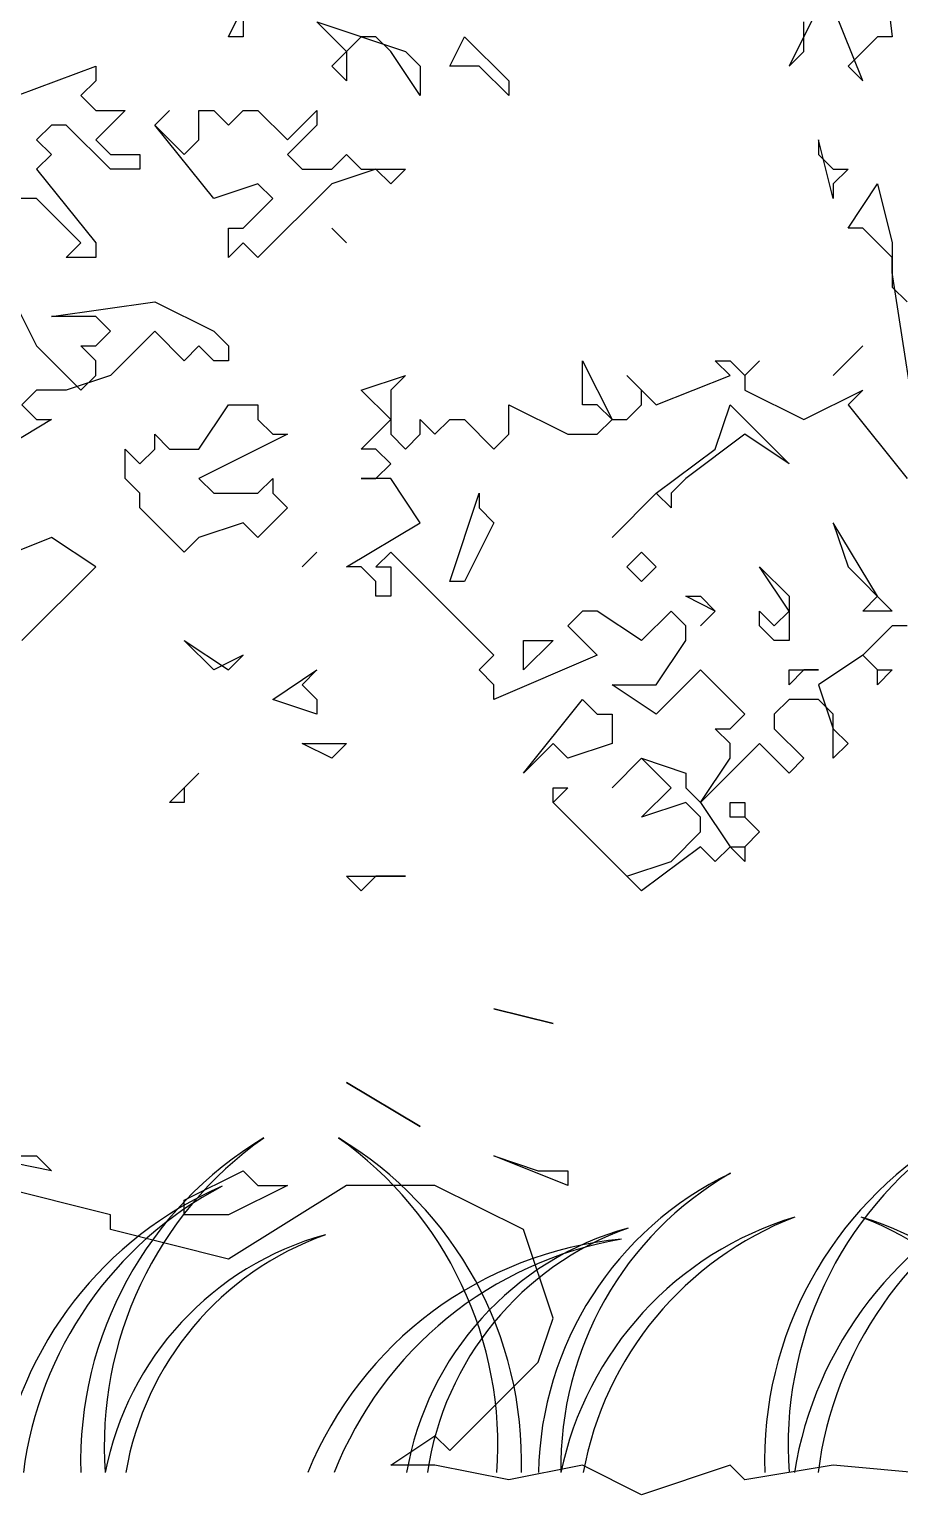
# Model space of a CAD drawing. Header units: millimetres. Extents: x 3633 to 4629, y 3430 to 3787.
# Drawn here: x 4587.023 to 4589.919, y 3463.211 to 3468.087 of the extents above; entities that cross this region are included whole.
import ezdxf

# ---------------------------------------------------------------- set-up
doc = ezdxf.new("R2010")
doc.units = ezdxf.units.MM

# ---------------------------------------------------------------- blocks, each defined once
blk = doc.blocks.new('grass')
at = {"color": 0}
for centre, radius, start, end in [((283.43, 7.63), 250.65, 120.91532, 181.7436), ((299.13, 17.84), 250.65, 125.19754, 184.08204), ((498.79, 7.63), 250.65, 120.91532, 181.7436), ((514.48, 17.84), 250.65, 125.19754, 184.08204), ((290.91, 7.63), 250.65, 358.2564, 59.08468), ((275.21, 17.84), 250.65, 355.91796, 54.80246), ((953.95, 7.63), 250.65, 120.91532, 181.7436), ((969.64, 17.84), 250.65, 125.19754, 184.08204), ((1173.96, 7.63), 250.65, 120.91532, 181.7436), ((1189.65, 17.84), 250.65, 125.19754, 184.08204), ((778.4, -4.1), 225.58, 115.70682, 178.95931), ((793.31, 3.78), 225.58, 119.98904, 180.95928), ((300.19, -39.51), 250.65, 113.37164, 170.93), ((317.09, -31.45), 250.65, 117.65386, 172.79282), ((441.77, -39.51), 250.65, 113.37164, 170.93), ((458.67, -31.45), 250.65, 117.65386, 172.79282), ((970.71, -39.51), 250.65, 113.37164, 170.93), ((987.61, -31.45), 250.65, 117.65386, 172.79282), ((1190.72, -39.51), 250.65, 113.37164, 170.93), ((1207.62, -31.45), 250.65, 117.65386, 172.79282), ((788.61, -45.94), 225.58, 106.7576, 168.24844), ((804.56, -40.48), 225.58, 111.03982, 169.66132), ((702.57, -45.94), 225.58, 11.75156, 73.2424), ((686.63, -40.48), 225.58, 10.33868, 68.96018), ((465.26, -38.94), 204.53, 105.37875, 169.02323), ((479.83, -34.34), 204.53, 109.66097, 170.33326), ((666.7, -34.47), 204.53, 105.37875, 170.29766), ((681.27, -29.87), 204.53, 109.66097, 171.60273), ((631.55, -94.23), 250.65, 95.3506, 157.91619), ((650.12, -91.79), 250.65, 99.63282, 158.51732), ((18.19, -79.92), 193.36, 24.41404, 89.32312), ((3.76, -79.21), 193.36, 24.1831, 85.0409)]:
    blk.add_arc(centre, radius, start, end, dxfattribs=at)
blk = doc.blocks.new('Pine 3 Elev_133')
at = {"color": 0}
for p, q in [((134.8, 2135.9), (154.8, 1976.2)), ((-745.2, 1976.2), (-725.2, 2016.2)), ((-725.2, 2016.2), (-725.2, 1976.2)), ((54.8, 2016.2), (14.8, 1936.3)), ((114.8, 1916.3), (74.8, 2016.2)), ((-585.2, 1956.3), (-625.2, 1996.2)), ((-625.2, 1996.2), (-505.2, 1956.3)), ((34.8, 1956.3), (34.8, 1996.2)), ((-725.2, 1976.2), (-745.2, 1976.2)), ((-565.2, 1976.2), (-585.2, 1956.3)), ((-545.2, 1976.2), (-565.2, 1976.2)), ((-525.2, 1956.3), (-545.2, 1976.2)), ((-445.2, 1936.3), (-425.2, 1976.2)), ((-425.2, 1976.2), (-365.2, 1916.3)), ((134.8, 1976.2), (94.8, 1936.3)), ((154.8, 1976.2), (134.8, 1976.2)), ((-605.2, 1936.3), (-585.2, 1956.3)), ((-585.2, 1956.3), (-585.2, 1916.3)), ((-485.2, 1896.4), (-525.2, 1956.3)), ((-505.2, 1956.3), (-485.2, 1936.3)), ((14.8, 1936.3), (34.8, 1956.3)), ((-1085.2, 1876.4), (-925.2, 1936.3)), ((-925.2, 1936.3), (-925.2, 1916.3)), ((-585.2, 1916.3), (-605.2, 1936.3)), ((-485.2, 1936.3), (-485.2, 1896.4)), ((-405.2, 1936.3), (-445.2, 1936.3)), ((-365.2, 1896.4), (-405.2, 1936.3)), ((94.8, 1936.3), (114.8, 1916.3)), ((-925.2, 1916.3), (-945.2, 1896.4)), ((-365.2, 1916.3), (-365.2, 1896.4)), ((-945.2, 1896.4), (-925.2, 1876.4)), ((-925.2, 1876.4), (-885.2, 1876.4)), ((-885.2, 1876.4), (-925.2, 1836.5)), ((-845.2, 1856.5), (-825.2, 1876.4)), ((-825.2, 1876.4), (-845.2, 1856.5)), ((-785.2, 1836.5), (-785.2, 1876.4)), ((-785.2, 1876.4), (-765.2, 1876.4)), ((-765.2, 1876.4), (-745.2, 1856.5)), ((-745.2, 1856.5), (-725.2, 1876.4)), ((-725.2, 1876.4), (-705.2, 1876.4)), ((-705.2, 1876.4), (-665.2, 1836.5)), ((-665.2, 1836.5), (-625.2, 1876.4)), ((-625.2, 1876.4), (-625.2, 1856.5)), ((-985.2, 1856.5), (-1005.2, 1836.5)), ((-965.2, 1856.5), (-985.2, 1856.5)), ((-905.2, 1796.6), (-965.2, 1856.5)), ((-765.2, 1756.7), (-845.2, 1856.5)), ((-845.2, 1856.5), (-805.2, 1816.5)), ((-625.2, 1856.5), (-665.2, 1816.5)), ((-1005.2, 1836.5), (-985.2, 1816.5)), ((-925.2, 1836.5), (-905.2, 1816.5)), ((-805.2, 1816.5), (-785.2, 1836.5)), ((74.8, 1756.7), (54.8, 1836.5)), ((54.8, 1836.5), (54.8, 1816.5)), ((-985.2, 1816.5), (-1005.2, 1796.6)), ((-905.2, 1816.5), (-865.2, 1816.5)), ((-865.2, 1816.5), (-865.2, 1796.6)), ((-665.2, 1816.5), (-645.2, 1796.6)), ((-605.2, 1796.6), (-585.2, 1816.5)), ((-585.2, 1816.5), (-565.2, 1796.6)), ((54.8, 1816.5), (74.8, 1796.6)), ((-1005.2, 1796.6), (-925.2, 1696.8)), ((-865.2, 1796.6), (-905.2, 1796.6)), ((-645.2, 1796.6), (-605.2, 1796.6)), ((-545.2, 1796.6), (-605.2, 1776.6)), ((-565.2, 1796.6), (-505.2, 1796.6)), ((-525.2, 1776.6), (-545.2, 1796.6)), ((-505.2, 1796.6), (-525.2, 1776.6)), ((74.8, 1796.6), (94.8, 1796.6)), ((94.8, 1796.6), (74.8, 1776.6)), ((-705.2, 1776.6), (-765.2, 1756.7)), ((-605.2, 1776.6), (-705.2, 1676.8)), ((-685.2, 1756.7), (-705.2, 1776.6)), ((74.8, 1776.6), (74.8, 1756.7)), ((94.8, 1716.7), (134.8, 1776.6)), ((134.8, 1776.6), (154.8, 1696.8)), ((-1005.2, 1756.7), (-1045.2, 1756.7)), ((-945.2, 1696.8), (-1005.2, 1756.7)), ((-725.2, 1716.7), (-685.2, 1756.7)), ((-745.2, 1676.8), (-745.2, 1716.7)), ((-745.2, 1716.7), (-725.2, 1716.7)), ((-605.2, 1716.7), (-585.2, 1696.8)), ((-585.2, 1696.8), (-605.2, 1716.7)), ((114.8, 1716.7), (94.8, 1716.7)), ((154.8, 1676.8), (114.8, 1716.7)), ((-965.2, 1676.8), (-945.2, 1696.8)), ((-925.2, 1696.8), (-925.2, 1676.8)), ((-725.2, 1696.8), (-745.2, 1676.8)), ((-705.2, 1676.8), (-725.2, 1696.8)), ((154.8, 1696.8), (154.8, 1636.9)), ((-925.2, 1676.8), (-965.2, 1676.8)), ((154.8, 1656.8), (154.8, 1676.8)), ((194.8, 1397.3), (154.8, 1656.8)), ((-1045.2, 1636.9), (-1005.2, 1557)), ((154.8, 1636.9), (174.8, 1616.9)), ((-985.2, 1597), (-845.2, 1616.9)), ((-845.2, 1616.9), (-765.2, 1577)), ((-925.2, 1597), (-985.2, 1597)), ((-905.2, 1577), (-925.2, 1597)), ((-925.2, 1557), (-905.2, 1577)), ((-845.2, 1577), (-905.2, 1517.1)), ((-805.2, 1537.1), (-845.2, 1577)), ((-765.2, 1577), (-745.2, 1557)), ((-1005.2, 1557), (-945.2, 1497.1)), ((-925.2, 1537.1), (-945.2, 1557)), ((-945.2, 1557), (-925.2, 1557)), ((-785.2, 1557), (-805.2, 1537.1)), ((-765.2, 1537.1), (-785.2, 1557)), ((-745.2, 1557), (-745.2, 1537.1)), ((114.8, 1557), (74.8, 1517.1)), ((74.8, 1517.1), (114.8, 1557)), ((-925.2, 1517.1), (-925.2, 1537.1)), ((-745.2, 1537.1), (-765.2, 1537.1)), ((-265.2, 1477.2), (-265.2, 1537.1)), ((-265.2, 1537.1), (-225.2, 1457.2)), ((-65.2, 1517.1), (-85.2, 1537.1)), ((-85.2, 1537.1), (-65.2, 1537.1)), ((-65.2, 1537.1), (-45.2, 1517.1)), ((-45.2, 1517.1), (-25.2, 1537.1)), ((-25.2, 1537.1), (-45.2, 1517.1)), ((-905.2, 1517.1), (-965.2, 1497.1)), ((-945.2, 1497.1), (-925.2, 1517.1)), ((-565.2, 1497.1), (-505.2, 1517.1)), ((-505.2, 1517.1), (-525.2, 1497.1)), ((-185.2, 1497.1), (-205.2, 1517.1)), ((-205.2, 1517.1), (-165.2, 1477.2)), ((-165.2, 1477.2), (-65.2, 1517.1)), ((-45.2, 1517.1), (-45.2, 1497.1)), ((-1005.2, 1497.1), (-1025.2, 1477.2)), ((-965.2, 1497.1), (-1005.2, 1497.1)), ((-525.2, 1457.2), (-565.2, 1497.1)), ((-525.2, 1497.1), (-525.2, 1437.3)), ((-185.2, 1477.2), (-185.2, 1497.1)), ((-45.2, 1497.1), (34.8, 1457.2)), ((34.8, 1457.2), (114.8, 1497.1)), ((114.8, 1497.1), (94.8, 1477.2)), ((-1025.2, 1477.2), (-1005.2, 1457.2)), ((-785.2, 1417.3), (-745.2, 1477.2)), ((-745.2, 1477.2), (-705.2, 1477.2)), ((-705.2, 1477.2), (-705.2, 1457.2)), ((-365.2, 1437.3), (-365.2, 1477.2)), ((-365.2, 1477.2), (-285.2, 1437.3)), ((-245.2, 1477.2), (-265.2, 1477.2)), ((-225.2, 1457.2), (-245.2, 1477.2)), ((-205.2, 1457.2), (-185.2, 1477.2)), ((-85.2, 1417.3), (-65.2, 1477.2)), ((-65.2, 1477.2), (14.8, 1397.3)), ((94.8, 1477.2), (174.8, 1377.4)), ((-985.2, 1457.2), (-1085.2, 1397.3)), ((-1005.2, 1457.2), (-985.2, 1457.2)), ((-705.2, 1457.2), (-685.2, 1437.3)), ((-565.2, 1417.3), (-525.2, 1457.2)), ((-485.2, 1437.3), (-485.2, 1457.2)), ((-485.2, 1457.2), (-465.2, 1437.3)), ((-465.2, 1437.3), (-445.2, 1457.2)), ((-445.2, 1457.2), (-425.2, 1457.2)), ((-425.2, 1457.2), (-385.2, 1417.3)), ((-245.2, 1437.3), (-225.2, 1457.2)), ((-225.2, 1457.2), (-205.2, 1457.2)), ((-845.2, 1417.3), (-845.2, 1437.3)), ((-845.2, 1437.3), (-825.2, 1417.3)), ((-665.2, 1437.3), (-785.2, 1377.4)), ((-685.2, 1437.3), (-665.2, 1437.3)), ((-525.2, 1437.3), (-505.2, 1417.3)), ((-505.2, 1417.3), (-485.2, 1437.3)), ((-385.2, 1417.3), (-365.2, 1437.3)), ((-285.2, 1437.3), (-245.2, 1437.3)), ((-45.2, 1437.3), (-125.2, 1377.4)), ((14.8, 1397.3), (-45.2, 1437.3)), ((-885.2, 1377.4), (-885.2, 1417.3)), ((-885.2, 1417.3), (-865.2, 1397.3)), ((-865.2, 1397.3), (-845.2, 1417.3)), ((-825.2, 1417.3), (-785.2, 1417.3)), ((-545.2, 1417.3), (-565.2, 1417.3)), ((-525.2, 1397.3), (-545.2, 1417.3)), ((-165.2, 1357.4), (-85.2, 1417.3)), ((-545.2, 1377.4), (-525.2, 1397.3)), ((-865.2, 1357.4), (-885.2, 1377.4)), ((-785.2, 1377.4), (-765.2, 1357.4)), ((-705.2, 1357.4), (-685.2, 1377.4)), ((-685.2, 1377.4), (-685.2, 1357.4)), ((-525.2, 1377.4), (-565.2, 1377.4)), ((-565.2, 1377.4), (-545.2, 1377.4)), ((-485.2, 1317.5), (-525.2, 1377.4)), ((-125.2, 1377.4), (-145.2, 1357.4)), ((-865.2, 1337.5), (-865.2, 1357.4)), ((-765.2, 1357.4), (-705.2, 1357.4)), ((-685.2, 1357.4), (-665.2, 1337.5)), ((-445.2, 1237.6), (-405.2, 1357.4)), ((-405.2, 1357.4), (-405.2, 1337.5)), ((-165.2, 1357.4), (-225.2, 1297.5)), ((-225.2, 1297.5), (-165.2, 1357.4)), ((-145.2, 1337.5), (-165.2, 1357.4)), ((-145.2, 1357.4), (-145.2, 1337.5)), ((-805.2, 1277.6), (-865.2, 1337.5)), ((-665.2, 1337.5), (-705.2, 1297.5)), ((-405.2, 1337.5), (-385.2, 1317.5)), ((-725.2, 1317.5), (-785.2, 1297.5)), ((-705.2, 1297.5), (-725.2, 1317.5)), ((-585.2, 1257.6), (-485.2, 1317.5)), ((-385.2, 1317.5), (-425.2, 1237.6)), ((134.8, 1217.7), (74.8, 1317.5)), ((74.8, 1317.5), (94.8, 1257.6)), ((-985.2, 1297.5), (-1085.2, 1257.6)), ((-925.2, 1257.6), (-985.2, 1297.5)), ((-785.2, 1297.5), (-805.2, 1277.6)), ((-645.2, 1257.6), (-625.2, 1277.6)), ((-625.2, 1277.6), (-645.2, 1257.6)), ((-525.2, 1277.6), (-545.2, 1257.6)), ((-385.2, 1137.8), (-525.2, 1277.6)), ((-205.2, 1257.6), (-185.2, 1277.6)), ((-185.2, 1277.6), (-165.2, 1257.6)), ((-1025.2, 1157.8), (-925.2, 1257.6)), ((-565.2, 1257.6), (-585.2, 1257.6)), ((-545.2, 1237.6), (-565.2, 1257.6)), ((-545.2, 1257.6), (-525.2, 1257.6)), ((-525.2, 1257.6), (-525.2, 1217.7)), ((-185.2, 1237.6), (-205.2, 1257.6)), ((-165.2, 1257.6), (-185.2, 1237.6)), ((14.8, 1197.7), (-25.2, 1257.6)), ((-25.2, 1257.6), (14.8, 1217.7)), ((94.8, 1257.6), (154.8, 1197.7)), ((-545.2, 1217.7), (-545.2, 1237.6)), ((-425.2, 1237.6), (-445.2, 1237.6)), ((-525.2, 1217.7), (-545.2, 1217.7)), ((-85.2, 1197.7), (-125.2, 1217.7)), ((-125.2, 1217.7), (-105.2, 1217.7)), ((-105.2, 1217.7), (-85.2, 1197.7)), ((14.8, 1217.7), (14.8, 1157.8)), ((114.8, 1197.7), (134.8, 1217.7)), ((-265.2, 1197.7), (-285.2, 1177.8)), ((-245.2, 1197.7), (-265.2, 1197.7)), ((-185.2, 1157.8), (-245.2, 1197.7)), ((-145.2, 1197.7), (-185.2, 1157.8)), ((-125.2, 1177.8), (-145.2, 1197.7)), ((-85.2, 1197.7), (-105.2, 1177.8)), ((-105.2, 1177.8), (-85.2, 1197.7)), ((-25.2, 1177.8), (-25.2, 1197.7)), ((-25.2, 1197.7), (-5.2, 1177.8)), ((-5.2, 1177.8), (14.8, 1197.7)), ((154.8, 1197.7), (114.8, 1197.7)), ((-285.2, 1177.8), (-245.2, 1137.8)), ((-125.2, 1157.8), (-125.2, 1177.8)), ((-5.2, 1157.8), (-25.2, 1177.8)), ((154.8, 1177.8), (114.8, 1137.8)), ((174.8, 1177.8), (154.8, 1177.8)), ((-765.2, 1117.9), (-805.2, 1157.8)), ((-805.2, 1157.8), (-745.2, 1117.9)), ((-345.2, 1117.9), (-345.2, 1157.8)), ((-345.2, 1157.8), (-305.2, 1157.8)), ((-305.2, 1157.8), (-345.2, 1117.9)), ((-165.2, 1097.9), (-125.2, 1157.8)), ((14.8, 1157.8), (-5.2, 1157.8)), ((-725.2, 1137.8), (-765.2, 1117.9)), ((-745.2, 1117.9), (-725.2, 1137.8)), ((-405.2, 1117.9), (-385.2, 1137.8)), ((-245.2, 1137.8), (-385.2, 1077.9)), ((114.8, 1137.8), (54.8, 1097.9)), ((114.8, 1137.8), (134.8, 1117.9)), ((134.8, 1117.9), (114.8, 1137.8)), ((-685.2, 1077.9), (-625.2, 1117.9)), ((-625.2, 1117.9), (-645.2, 1097.9)), ((-385.2, 1097.9), (-405.2, 1117.9)), ((-105.2, 1117.9), (-165.2, 1058)), ((-45.2, 1058), (-105.2, 1117.9)), ((34.8, 1117.9), (14.8, 1097.9)), ((14.8, 1097.9), (14.8, 1117.9)), ((14.8, 1117.9), (54.8, 1117.9)), ((54.8, 1117.9), (34.8, 1117.9)), ((134.8, 1117.9), (154.8, 1117.9)), ((154.8, 1117.9), (134.8, 1097.9)), ((134.8, 1097.9), (134.8, 1117.9)), ((-645.2, 1097.9), (-625.2, 1077.9)), ((-385.2, 1077.9), (-385.2, 1097.9)), ((-165.2, 1058), (-225.2, 1097.9)), ((-225.2, 1097.9), (-165.2, 1097.9)), ((54.8, 1097.9), (74.8, 1038)), ((-625.2, 1058), (-685.2, 1077.9)), ((-625.2, 1077.9), (-625.2, 1058)), ((-345.2, 978.1), (-265.2, 1077.9)), ((-265.2, 1077.9), (-245.2, 1058)), ((14.8, 1077.9), (-5.2, 1058)), ((54.8, 1077.9), (14.8, 1077.9)), ((74.8, 1058), (54.8, 1077.9)), ((-245.2, 1058), (-225.2, 1058)), ((-225.2, 1058), (-225.2, 1018.1)), ((-65.2, 1038), (-45.2, 1058)), ((-5.2, 1058), (-5.2, 1038)), ((74.8, 998.1), (74.8, 1058)), ((-65.2, 1018.1), (-85.2, 1038)), ((-85.2, 1038), (-65.2, 1038)), ((-5.2, 1038), (34.8, 998.1)), ((74.8, 1038), (94.8, 1018.1)), ((-605.2, 998.1), (-645.2, 1018.1)), ((-645.2, 1018.1), (-585.2, 1018.1)), ((-585.2, 1018.1), (-605.2, 998.1)), ((-305.2, 1018.1), (-345.2, 978.1)), ((-285.2, 998.1), (-305.2, 1018.1)), ((-225.2, 1018.1), (-285.2, 998.1)), ((-25.2, 1018.1), (-105.2, 938.2)), ((-65.2, 998.1), (-65.2, 1018.1)), ((14.8, 978.1), (-25.2, 1018.1)), ((94.8, 1018.1), (74.8, 998.1)), ((-185.2, 998.1), (-225.2, 958.2)), ((-225.2, 958.2), (-185.2, 998.1)), ((-145.2, 958.2), (-185.2, 998.1)), ((-185.2, 998.1), (-125.2, 978.1)), ((-105.2, 938.2), (-65.2, 998.1)), ((34.8, 998.1), (14.8, 978.1)), ((-825.2, 938.2), (-785.2, 978.1)), ((-785.2, 978.1), (-805.2, 958.2)), ((-125.2, 978.1), (-125.2, 958.2)), ((-805.2, 958.2), (-805.2, 938.2)), ((-305.2, 938.2), (-305.2, 958.2)), ((-305.2, 958.2), (-285.2, 958.2)), ((-285.2, 958.2), (-305.2, 938.2)), ((-185.2, 918.3), (-145.2, 958.2)), ((-125.2, 958.2), (-105.2, 938.2)), ((-805.2, 938.2), (-825.2, 938.2)), ((-185.2, 818.4), (-305.2, 938.2)), ((-305.2, 938.2), (-205.2, 838.4)), ((-125.2, 938.2), (-185.2, 918.3)), ((-105.2, 918.3), (-125.2, 938.2)), ((-105.2, 938.2), (-65.2, 878.3)), ((-65.2, 918.3), (-65.2, 938.2)), ((-65.2, 938.2), (-45.2, 938.2)), ((-45.2, 938.2), (-45.2, 918.3)), ((-105.2, 898.3), (-105.2, 918.3)), ((-45.2, 918.3), (-65.2, 918.3)), ((-25.2, 898.3), (-45.2, 918.3)), ((-45.2, 918.3), (-25.2, 898.3)), ((-145.2, 858.4), (-105.2, 898.3)), ((-45.2, 878.3), (-25.2, 898.3)), ((-25.2, 898.3), (-45.2, 878.3)), ((-105.2, 878.3), (-185.2, 818.4)), ((-85.2, 858.4), (-105.2, 878.3)), ((-65.2, 878.3), (-85.2, 858.4)), ((-65.2, 878.3), (-45.2, 878.3)), ((-45.2, 858.4), (-65.2, 878.3)), ((-45.2, 878.3), (-45.2, 858.4)), ((-205.2, 838.4), (-145.2, 858.4)), ((-565.2, 818.4), (-585.2, 838.4)), ((-585.2, 838.4), (-505.2, 838.4)), ((-545.2, 838.4), (-565.2, 818.4)), ((-505.2, 838.4), (-545.2, 838.4)), ((-385.2, 658.7), (-305.2, 638.8)), ((-305.2, 638.8), (-385.2, 658.7)), ((-585.2, 558.9), (-485.2, 499)), ((-485.2, 499), (-585.2, 558.9)), ((-985.2, 439.2), (-1085.2, 459.1)), ((-1085.2, 459.1), (-1005.2, 459.1)), ((-1005.2, 459.1), (-985.2, 439.2)), ((-285.2, 419.2), (-385.2, 459.1)), ((-385.2, 459.1), (-325.2, 439.2)), ((-905.2, 379.3), (-1145.2, 439.2)), ((-805.2, 399.2), (-725.2, 439.2)), ((-725.2, 439.2), (-705.2, 419.2)), ((-325.2, 439.2), (-285.2, 439.2)), ((-285.2, 439.2), (-285.2, 419.2)), ((-585.2, 419.2), (-745.2, 319.4)), ((-665.2, 419.2), (-745.2, 379.3)), ((-705.2, 419.2), (-665.2, 419.2)), ((-465.2, 419.2), (-585.2, 419.2)), ((-345.2, 359.3), (-465.2, 419.2)), ((-805.2, 379.3), (-805.2, 399.2)), ((-905.2, 359.3), (-905.2, 379.3)), ((-745.2, 379.3), (-805.2, 379.3)), ((-745.2, 319.4), (-905.2, 359.3)), ((-305.2, 239.5), (-345.2, 359.3)), ((-325.2, 179.7), (-305.2, 239.5)), ((-445.2, 59.9), (-325.2, 179.7)), ((-525.2, 39.9), (-465.2, 79.8)), ((-465.2, 79.8), (-445.2, 59.9)), ((-465.2, 39.9), (-525.2, 39.9)), ((-365.2, 20), (-465.2, 39.9)), ((-265.2, 39.9), (-365.2, 20)), ((-185.2, 0), (-265.2, 39.9)), ((-65.2, 39.9), (-185.2, 0)), ((-45.2, 20), (-65.2, 39.9)), ((74.8, 39.9), (-45.2, 20)), ((294.8, 20), (74.8, 39.9))]:
    blk.add_line(p, q, dxfattribs=at)

msp = doc.modelspace()

# ---------------------------------------------------------------- block references
at = {"color": 0}
for name, p, xscale, yscale, zscale in [('Pine 3 Elev_133', (4589.5149, 3463.2114), 0.002454764377558604, 0.002454764377558604, 0.002454764377558604), ('grass', (4585.9531, 3463.2849), 0.005, 0.005, 0.005)]:
    msp.add_blockref(name, p, dxfattribs=dict(at, xscale=xscale, yscale=yscale, zscale=zscale))

doc.saveas('drawing.dxf')
